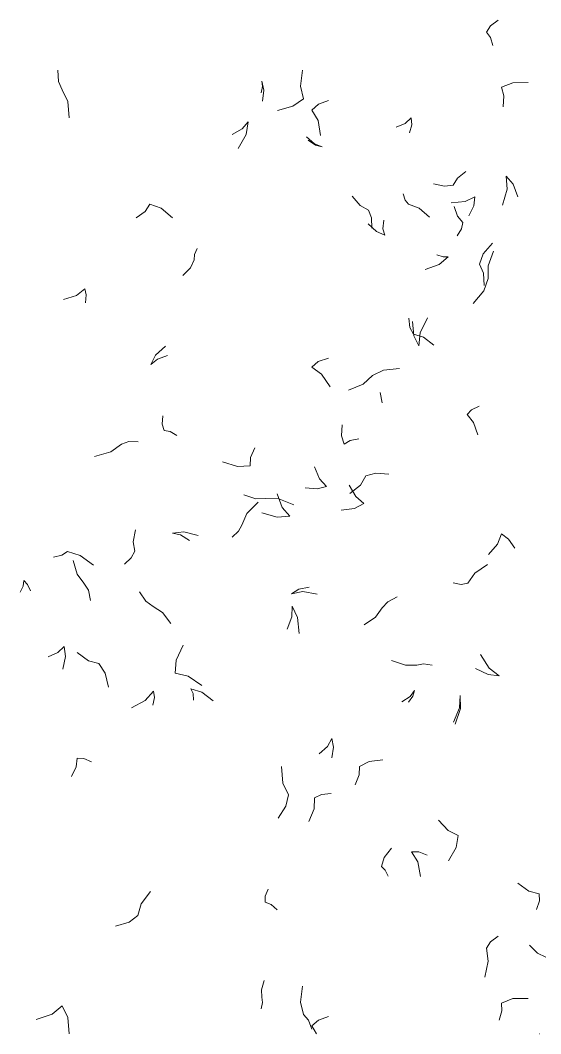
# Model space of a CAD drawing. Header units: metres. Extents: x 0 to 46.1, y -33.1 to 1.9.
# Drawn here: x 4.298 to 5.433, y -3.4 to -1.187 of the extents above; entities that cross this region are included whole.
import ezdxf

# ---------------------------------------------------------------- set-up
doc = ezdxf.new("R2010")
doc.units = ezdxf.units.M
doc.header["$LTSCALE"] = 0.02
doc.layers.add('AB_EXT_COUVRE', color=8, linetype='Continuous', lineweight=9)

msp = doc.modelspace()

# ---------------------------------------------------------------- linework, layer by layer
at = {"layer": 'AB_EXT_COUVRE', "lineweight": 9, "true_color": 0x606060, "transparency": 33554585}
for points in [[(5.3149, -1.2129), (5.3238, -1.1993), (5.3404, -1.1871)], [(5.3149, -1.2129), (5.3238, -1.2245), (5.3291, -1.2422)], [(4.3892, -1.3392), (4.3811, -1.3211), (4.3795, -1.2961)], [(4.9154, -1.3583), (4.9089, -1.3311), (4.9132, -1.2962)], [(4.8249, -1.3203), (4.8265, -1.3316), (4.8234, -1.3457)], [(4.8249, -1.3203), (4.8293, -1.3394), (4.8261, -1.3638)], [(5.3474, -1.333), (5.3722, -1.3234), (5.4057, -1.3231)], [(4.3892, -1.3392), (4.4013, -1.3647), (4.4042, -1.4001)], [(5.3474, -1.333), (5.3529, -1.3518), (5.3511, -1.3764)], [(4.9154, -1.3583), (4.8927, -1.3749), (4.8586, -1.3844)], [(4.9341, -1.3831), (4.9483, -1.3706), (4.9705, -1.3622)], [(4.9341, -1.3831), (4.9474, -1.406), (4.9529, -1.4389)], [(4.795, -1.4087), (4.782, -1.4242), (4.7598, -1.4368)], [(4.795, -1.4087), (4.7904, -1.4365), (4.7728, -1.4673)], [(5.1504, -1.4005), (5.1378, -1.4122), (5.1178, -1.4203)], [(5.1504, -1.4005), (5.1517, -1.4151), (5.1467, -1.4328)], [(4.9565, -1.4637), (4.9393, -1.4569), (4.9219, -1.4414)], [(4.9565, -1.4637), (4.9418, -1.4597), (4.9261, -1.4486)], [(5.2423, -1.5472), (5.2517, -1.5316), (5.2697, -1.5175)], [(5.2423, -1.5472), (5.2232, -1.5497), (5.1996, -1.5443)], [(5.3582, -1.5276), (5.3603, -1.5562), (5.3501, -1.5908)], [(5.3582, -1.5276), (5.3732, -1.5453), (5.383, -1.5727)], [(5.145, -1.5887), (5.1378, -1.5797), (5.1332, -1.566)], [(4.5805, -1.5885), (4.5702, -1.6044), (4.5509, -1.6185)], [(4.5805, -1.5885), (4.6049, -1.5973), (4.6297, -1.6186)], [(5.0575, -1.6016), (5.039, -1.5915), (5.0217, -1.5713)], [(5.145, -1.5887), (5.1678, -1.5971), (5.1909, -1.6171)], [(5.2896, -1.5725), (5.2681, -1.583), (5.2381, -1.5859)], [(5.2896, -1.5725), (5.2876, -1.592), (5.2767, -1.6141)], [(5.0575, -1.6016), (5.0642, -1.6185), (5.0645, -1.6413)], [(5.2631, -1.6284), (5.2519, -1.6147), (5.2447, -1.5937)], [(5.0929, -1.6564), (5.0748, -1.6486), (5.057, -1.6314)], [(5.0929, -1.6564), (5.0889, -1.6422), (5.0906, -1.6237)], [(5.2631, -1.6284), (5.2605, -1.6424), (5.2511, -1.6578)], [(5.2995, -1.72), (5.3079, -1.697), (5.3279, -1.6736)], [(4.677, -1.7104), (4.6777, -1.6986), (4.6837, -1.6851)], [(5.2316, -1.7034), (5.2119, -1.7201), (5.1814, -1.731)], [(5.2316, -1.7034), (5.2203, -1.7037), (5.2068, -1.699)], [(5.3189, -1.7508), (5.3187, -1.7236), (5.3305, -1.6916)], [(4.677, -1.7104), (4.6691, -1.7277), (4.6523, -1.7447)], [(5.2995, -1.72), (5.3082, -1.7395), (5.3098, -1.7662)], [(5.3189, -1.7508), (5.3093, -1.7778), (5.2861, -1.8054)], [(4.4382, -1.7737), (4.42, -1.788), (4.3923, -1.7968)], [(4.4382, -1.7737), (4.4418, -1.7868), (4.4403, -1.8039)], [(5.1554, -1.8722), (5.148, -1.8578), (5.1456, -1.8376)], [(5.167, -1.8983), (5.1562, -1.8758), (5.1534, -1.8446)], [(5.167, -1.8983), (5.17, -1.8697), (5.1862, -1.8372)], [(5.1554, -1.8722), (5.1772, -1.879), (5.1999, -1.8967)], [(4.5826, -1.9389), (4.593, -1.9183), (4.6142, -1.8985)], [(4.5826, -1.9389), (4.5968, -1.9268), (4.6189, -1.9188)], [(4.9336, -1.9443), (4.948, -1.9324), (4.9702, -1.9249)], [(4.9336, -1.9443), (4.9552, -1.9596), (4.9738, -1.9873)], [(5.0659, -1.963), (5.0458, -1.9817), (5.0139, -1.995)], [(5.0659, -1.963), (5.0905, -1.9509), (5.1249, -1.9475)], [(5.0832, -2), (5.0875, -2.0221)], [(5.2725, -2.0481), (5.2824, -2.0375), (5.2987, -2.0294)], [(4.6113, -2.083), (4.6074, -2.069), (4.609, -2.0508)], [(5.2725, -2.0481), (5.2867, -2.0655), (5.2957, -2.0923)], [(5.0042, -2.1125), (4.9986, -2.0944), (5.0001, -2.0707)], [(4.6113, -2.083), (4.6246, -2.0853), (4.6394, -2.0939)], [(5.0042, -2.1125), (5.0172, -2.1046), (5.0361, -2.1011)], [(4.5187, -2.1124), (4.4952, -2.1295), (4.4599, -2.1393)], [(4.5187, -2.1124), (4.5342, -2.1069), (4.5548, -2.1073)], [(4.799, -2.1598), (4.8001, -2.1415), (4.8095, -2.1206)], [(4.799, -2.1598), (4.7717, -2.1613), (4.7389, -2.151)], [(4.966, -2.2051), (4.9507, -2.1884), (4.94, -2.162)], [(5.0516, -2.1817), (5.0398, -2.2019), (5.0169, -2.2204)], [(5.0516, -2.1817), (5.0735, -2.1757), (5.1019, -2.1783)], [(4.966, -2.2051), (4.9458, -2.2105), (4.9195, -2.2078)], [(5.0474, -2.2423), (5.0297, -2.2273), (5.0156, -2.202)], [(4.8331, -2.2312), (4.8116, -2.2321), (4.7858, -2.2236)], [(4.8331, -2.2312), (4.8616, -2.2317), (4.8949, -2.2449)], [(4.8858, -2.2699), (4.8691, -2.2509), (4.8579, -2.2211)], [(4.7808, -2.2894), (4.7922, -2.264), (4.8169, -2.2391)], [(5.0474, -2.2423), (5.0267, -2.2532), (4.9976, -2.257)], [(4.8858, -2.2699), (4.8582, -2.2721), (4.8247, -2.2625)], [(4.5473, -2.3466), (4.5439, -2.3258), (4.5491, -2.2997)], [(4.7808, -2.2894), (4.7741, -2.3028), (4.7603, -2.3157)], [(4.6295, -2.3071), (4.6549, -2.3042), (4.6861, -2.3121)], [(4.6295, -2.3071), (4.6475, -2.3109), (4.6671, -2.3233)], [(5.3478, -2.3088), (5.3392, -2.331), (5.3193, -2.3534)], [(5.3478, -2.3088), (5.3633, -2.3199), (5.3766, -2.3399)], [(4.401, -2.3474), (4.3886, -2.3553), (4.3704, -2.3592)], [(4.401, -2.3474), (4.4287, -2.3555), (4.4576, -2.3772)], [(4.4365, -2.4165), (4.4217, -2.3966), (4.413, -2.3667)], [(4.5473, -2.3466), (4.5399, -2.3609), (4.5249, -2.3744)], [(5.274, -2.4164), (5.2896, -2.3945), (5.3175, -2.3756)], [(4.3052, -2.4107), (4.3041, -2.4224), (4.2977, -2.4357)], [(4.3052, -2.4107), (4.3136, -2.4191), (4.3198, -2.4327)], [(4.4365, -2.4165), (4.4463, -2.4317), (4.4512, -2.4539)], [(4.8897, -2.4394), (4.9052, -2.4295), (4.9279, -2.4247)], [(5.274, -2.4164), (5.2599, -2.4189), (5.2422, -2.4156)], [(4.5877, -2.4673), (4.5715, -2.4558), (4.5575, -2.4351)], [(4.8897, -2.4394), (4.9142, -2.4347), (4.9452, -2.44)], [(5.0871, -2.4702), (5.0994, -2.4568), (5.1197, -2.4463)], [(4.5877, -2.4673), (4.6081, -2.48), (4.6265, -2.5039)], [(4.8906, -2.4664), (4.8903, -2.4895), (4.8798, -2.5167)], [(4.8906, -2.4664), (4.9029, -2.4914), (4.9063, -2.5264)], [(5.0871, -2.4702), (5.073, -2.4901), (5.0477, -2.5073)], [(4.3933, -2.5543), (4.3799, -2.5674), (4.3584, -2.5771)], [(4.3933, -2.5543), (4.3964, -2.5766), (4.3903, -2.6043)], [(4.6359, -2.613), (4.6381, -2.5845), (4.6533, -2.5519)], [(4.4694, -2.5919), (4.4462, -2.5855), (4.4217, -2.5677)], [(5.1632, -2.5951), (5.1379, -2.5956), (5.1079, -2.585)], [(5.3426, -2.6182), (5.3206, -2.6016), (5.3021, -2.5723)], [(4.4694, -2.5919), (4.4831, -2.6128), (4.4899, -2.6434)], [(5.1632, -2.5951), (5.1777, -2.5921), (5.1962, -2.5951)], [(5.3426, -2.6182), (5.3183, -2.6159), (5.2908, -2.6024)], [(4.6359, -2.613), (4.6637, -2.6195), (4.6936, -2.6395)], [(4.5883, -2.6523), (4.5703, -2.6725), (4.5401, -2.6883)], [(4.5883, -2.6523), (4.5905, -2.6659), (4.5871, -2.6829)], [(4.6699, -2.6469), (4.6748, -2.6573), (4.6759, -2.6718)], [(4.6699, -2.6469), (4.6937, -2.6542), (4.7185, -2.6732)], [(5.1581, -2.6504), (5.1481, -2.6639), (5.1304, -2.6754)], [(5.1581, -2.6504), (5.1544, -2.6629), (5.1447, -2.6759)], [(5.2576, -2.6612), (5.2563, -2.6882), (5.243, -2.7194)], [(5.2576, -2.6612), (5.2584, -2.6899), (5.2467, -2.724)], [(4.9774, -2.7557), (4.9683, -2.7726), (4.9502, -2.7885)], [(4.9774, -2.7557), (4.9812, -2.7742), (4.9774, -2.7978)], [(4.4218, -2.7982), (4.4199, -2.8171), (4.4093, -2.8386)], [(4.4218, -2.7982), (4.4364, -2.7989), (4.4531, -2.8062)], [(5.0379, -2.8162), (5.0589, -2.8055), (5.0885, -2.8021)], [(4.8826, -2.8785), (4.8706, -2.8526), (4.8679, -2.8168)], [(5.0379, -2.8162), (5.0374, -2.8349), (5.0286, -2.8568)], [(4.9393, -2.8847), (4.9546, -2.8773), (4.9758, -2.8753)], [(4.8826, -2.8785), (4.8772, -2.9029), (4.8601, -2.9291)], [(4.9393, -2.8847), (4.9386, -2.9086), (4.9273, -2.9364)], [(5.2529, -2.9669), (5.2312, -2.9561), (5.2103, -2.9339)], [(5.2529, -2.9669), (5.2487, -2.9933), (5.2321, -3.0225)], [(5.0855, -3.0352), (5.0917, -3.0153), (5.1079, -2.9947)], [(5.1515, -3.0025), (5.167, -3.0027), (5.1852, -3.0098)], [(5.1515, -3.0025), (5.1649, -3.0248), (5.171, -3.0569)], [(5.0855, -3.0352), (5.0939, -3.0428), (5.1005, -3.0556)], [(5.43, -3.0943), (5.4073, -3.0884), (5.3833, -3.0714)], [(4.5545, -3.1418), (4.5617, -3.1162), (4.5815, -3.0893)], [(4.8322, -3.1127), (4.8323, -3.0995), (4.8382, -3.0841)], [(5.43, -3.0943), (5.4303, -3.1101), (5.4238, -3.1289)], [(4.8322, -3.1127), (4.845, -3.1177), (4.858, -3.1292)], [(4.5545, -3.1418), (4.535, -3.1564), (4.5055, -3.1649)], [(5.3149, -3.2129), (5.3238, -3.1993), (5.3404, -3.1871)], [(5.4445, -3.2329), (5.4263, -3.2244), (5.4087, -3.2064)], [(5.3149, -3.2129), (5.3189, -3.2414), (5.311, -3.2768)], [(4.8249, -3.3203), (4.8238, -3.3039), (4.8297, -3.2841)], [(4.9154, -3.3583), (4.9089, -3.3311), (4.9132, -3.2962)], [(4.3892, -3.3392), (4.3669, -3.3574), (4.3326, -3.369)], [(4.3892, -3.3392), (4.4013, -3.3647), (4.4042, -3.4)], [(4.8249, -3.3203), (4.8265, -3.3316), (4.8234, -3.3457)], [(5.3474, -3.333), (5.3487, -3.35), (5.3427, -3.3707)], [(5.3474, -3.333), (5.3722, -3.3234), (5.4057, -3.3231)], [(4.9154, -3.3583), (4.9265, -3.3704), (4.9342, -3.3897)], [(4.9341, -3.3831), (4.9483, -3.3706), (4.9705, -3.3622)], [(4.9341, -3.3831), (4.9438, -3.4)], [(5.4311, -3.4), (5.4309, -3.3999)]]:
    msp.add_lwpolyline(points, dxfattribs=at)

doc.saveas('drawing.dxf')
